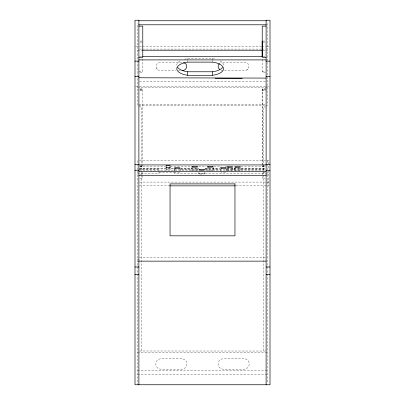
<?xml version="1.0" encoding="UTF-8"?>
<svg xmlns="http://www.w3.org/2000/svg" width="405" height="405" viewBox="0 0 405 405"><rect width="100%" height="100%" fill="white"/><g stroke="black" fill="none" stroke-linecap="round" stroke-linejoin="round"><path stroke-width="0.3" stroke-dasharray="2.02 1.52" d="M221.074 70.065L223.251 70.475L244.023 70.475C250.508 71.234 250.508 61.641 244.023 62.4L223.251 62.4L220.654 62.942M246.62 69.933L247.698 69.29M184.3 59.246L187.702 58.598L212.605 58.598L216.007 59.246M139.998 41.072L142.221 41.072M262.718 41.072L265.503 41.072M139.998 42.08L142.221 42.08M262.718 42.08L265.503 42.08M135.543 46.798L138.328 46.798M139.512 46.798L142.034 46.798M142.661 46.798L261.078 46.798M261.706 46.798L265.488 46.798M266.672 46.798L269.457 46.798M139.512 49.086L142.034 49.086M142.661 49.086L261.078 49.086M261.706 49.086L265.488 49.086M137.584 50.23L141.998 50.23M263.002 50.23L267.416 50.23M139.512 56.371L142.034 56.371M262.966 56.371L265.488 56.371M181.729 62.436L160.957 62.436C154.472 61.671 154.472 71.265 160.957 70.505L176.064 70.505M178.58 70.505L180.468 70.505M138.885 71.169L142.778 71.169M262.162 71.169L265.503 71.169M139.998 72.176L142.778 72.176L142.778 58.001M265.503 72.176L262.162 72.176L262.162 58.001M139.512 81.845L265.488 81.845M135.543 86.143L138.328 86.143M139.512 86.143L265.488 86.143M266.672 86.143L269.457 86.143M137.584 87.52L267.416 87.52M139.998 88.943L142.778 88.943L142.778 166.906L139.998 166.906M266.08 88.943L262.182 88.943L262.182 166.45L265.523 166.45M266.115 89.09L262.222 89.09L262.222 166.592L266.115 166.592M139.998 89.404L142.778 89.404M139.998 89.951L142.778 89.951M262.182 89.951L266.08 89.951M262.222 90.097L266.115 90.097M139.998 90.411L142.778 90.411M138.885 104.323L265.488 104.323M138.885 106.915L141.482 106.915L141.482 350.993M266.115 106.95L263.518 106.95L263.518 351.029M139.512 160.577L268.712 160.577L268.712 169.432M262.222 165.584L265.002 165.584M139.998 165.898L142.778 165.898M139.998 166.45L142.778 166.45M139.512 166.754L165.341 166.754M170.378 166.754L191.165 166.754M198.723 166.754L206.282 166.754M213.84 166.754L221.398 166.754M225.175 166.754L226.435 166.754M240.924 166.754L265.488 166.754M139.512 168.789L173.527 168.789M180.458 168.789L198.723 168.789M205.021 168.789L219.505 168.789M227.063 168.789L265.488 168.789M139.512 168.936L173.527 168.936M180.453 168.936L198.718 168.936M205.021 168.936L219.505 168.936M227.063 168.936L265.488 168.936M138.885 168.991L159.008 168.991L159.008 170.687M180.898 169.017L198.577 169.017M204.884 169.017L219.404 169.017M226.982 169.017L265.488 169.017M166.146 169.381L170.044 169.381M138.885 169.801L159.008 169.801M174.585 169.801L197.944 169.801M205.517 169.801L265.488 169.801M139.477 170.601L198.091 170.601M205.654 170.601L265.523 170.601M265.002 172.171L262.222 172.171L262.222 178.656L265.002 178.656M159.008 172.839L174.585 172.839M137.589 173.649L159.008 173.649L159.008 170.9M267.416 173.649L174.585 173.649L174.585 170.9M139.998 174.433L142.778 174.433M266.115 174.808L267.416 174.808M139.998 178.281L142.778 178.281L142.778 176.084M139.512 182.083L268.712 182.083M139.512 185.844L169.133 185.844M235.938 185.844L268.712 185.844L268.712 170.029M139.512 257.251L266.115 257.251M137.584 259.848L138.885 259.848M137.584 261.144L138.885 261.144M139.512 350.993L266.115 351.029M137.584 352.294L267.416 352.294M137.584 370.469L267.416 370.469M137.584 374.362L267.416 374.362M156.457 68.491L157.282 69.326M267.416 23.444L267.416 105.619L137.584 105.619L137.584 23.444M267.416 160.577L267.416 383.53M240.469 168.085L240.469 170.834M234.637 168.029L234.637 170.778M232.683 168.055L232.683 170.804M226.84 168.055L226.84 170.804M226.172 169.128L226.172 171.877M220.376 169.017L220.376 170.662M213.177 167.305L213.177 170.601A2.886 0.451 0 0 0 210.291 170.151A2.886 0.451 0 0 0 207.406 170.601L207.406 167.305M212.605 58.598L212.605 60.365M212.605 60.953L212.605 62.127M204.768 171.968L204.768 173.618M198.936 172.029L198.936 173.679M197.62 167.812L197.62 170.561A2.921 0.456 0 0 0 194.446 170.146A2.921 0.456 0 0 0 191.803 170.642L191.803 167.346M187.702 58.598L187.702 60.365M187.702 60.953L187.702 62.127M180.103 169.174L180.103 170.824M174.585 169.017L174.585 170.667M174.261 169.174L174.261 170.824M170.044 167.569L170.044 171.411M166.146 168.115L166.146 171.411M142.778 172.322L142.778 175.643M137.584 160.577L137.584 384.75M176.782 65.185A16.878 7.133 0 0 1 180.281 60.836M220.026 60.836A16.878 7.133 0 0 1 223.519 65.185M225.6 172.095A2.921 0.456 0 0 1 220.968 172.1M179.714 172.15A2.921 0.456 0 0 1 174.651 172.15M227.235 170.576A2.921 0.456 0 0 1 232.293 170.576M234.784 170.657A2.921 0.456 0 0 1 237.35 170.348A2.921 0.456 0 0 1 240.17 170.601M181.729 358.784L160.957 358.784A5.194 5.194 0 0 0 155.763 363.979A5.194 5.194 0 0 0 160.957 369.173L181.729 369.173A5.194 5.194 0 0 0 186.923 363.979A5.194 5.194 0 0 0 181.729 358.784M244.043 358.784L223.271 358.784A5.194 5.194 0 0 0 218.077 363.979A5.194 5.194 0 0 0 223.271 369.173L244.043 369.173A5.194 5.194 0 0 0 249.237 363.979A5.194 5.194 0 0 0 244.043 358.784M199.928 173.993A2.921 0.456 0 0 0 204.717 173.735A2.921 0.456 0 0 0 200.91 173.213A2.921 0.456 0 0 0 199.928 173.993"/><path stroke-width="0.61" d="M219.581 63.585C217.627 64.921 217.632 67.954 219.581 69.29M177.679 67.478A16.878 7.133 0 0 0 184.3 71.118L187.702 71.766L212.605 71.766L216.007 71.118A16.878 7.133 0 0 0 222.623 67.478M212.605 75.3L216.007 74.647A16.878 7.133 0 0 0 216.007 62.78L212.605 62.127L187.702 62.127L184.3 62.78A16.878 7.133 0 0 0 184.3 74.647L187.702 75.3L212.605 75.3L212.605 71.766M182.174 70.46C187.115 70.946 188.71 63.524 183.49 62.704M138.885 20.756L266.115 20.756M138.844 24.786L266.156 24.786M138.885 26.133L142.778 26.133L142.778 57.287L138.885 57.287M266.115 26.133L262.222 26.133L262.222 57.287L266.115 57.287M142.626 50.23L262.374 50.23M142.661 56.371L262.339 56.371M138.885 59.899L266.115 59.899M134.992 61.145L138.885 61.145M266.115 61.145L270.008 61.145M134.992 76.51L138.885 76.51M266.115 76.51L270.008 76.51M134.992 164.293L138.885 164.293M266.115 164.293L270.008 164.293M138.885 164.926L266.115 164.926M166.146 167.569L170.044 167.569M134.992 170.267L138.885 170.267M266.115 170.267L270.008 170.267M138.885 171.528L266.115 171.528M138.885 175.375L266.115 175.426M169.766 185.844L235.31 185.844M138.844 261.144L266.156 261.144M134.992 266.986L138.885 266.986M266.115 266.986L270.008 266.986M134.992 274.398L138.885 274.398M266.115 274.398L270.008 274.398M138.885 77.765L266.115 78.094M215.095 78.297L242.18 78.368M266.115 384.75L266.115 20.25L270.008 20.25L270.008 384.75L134.992 384.75L134.992 20.25L138.885 20.25L138.885 384.75M262.162 41.072L262.162 56.751M187.702 71.766L187.702 75.3M170.044 167.736L170.044 165.534L166.146 165.534L166.146 167.736M234.956 183.9L170.044 183.9L170.044 235.831L234.956 235.831L234.956 183.9M175.724 168.47A2.921 0.456 0 0 0 180.103 168.075A2.921 0.456 0 0 0 175.724 167.68A2.921 0.456 0 0 0 175.724 168.47M192.841 167.103A2.921 0.456 0 0 0 197.589 166.83A2.921 0.456 0 0 0 193.701 166.323A2.921 0.456 0 0 0 192.841 167.103M208.251 167.073A2.886 0.451 0 0 0 213.076 166.87A2.886 0.451 0 0 0 209.542 166.318A2.886 0.451 0 0 0 208.251 167.073M221.51 168.338A2.921 0.456 0 0 0 226.172 168.029A2.921 0.456 0 0 0 222.137 167.554A2.921 0.456 0 0 0 221.51 168.338M199.928 170.146A2.921 0.456 0 0 0 204.717 169.887A2.921 0.456 0 0 0 200.91 169.366A2.921 0.456 0 0 0 199.928 170.146M228.304 167.351A2.921 0.456 0 0 0 232.683 166.956A2.921 0.456 0 0 0 228.304 166.561A2.921 0.456 0 0 0 228.304 167.351M235.938 167.336A2.921 0.456 0 0 0 240.469 166.987A2.921 0.456 0 0 0 236.252 166.546A2.921 0.456 0 0 0 235.938 167.336"/></g></svg>
